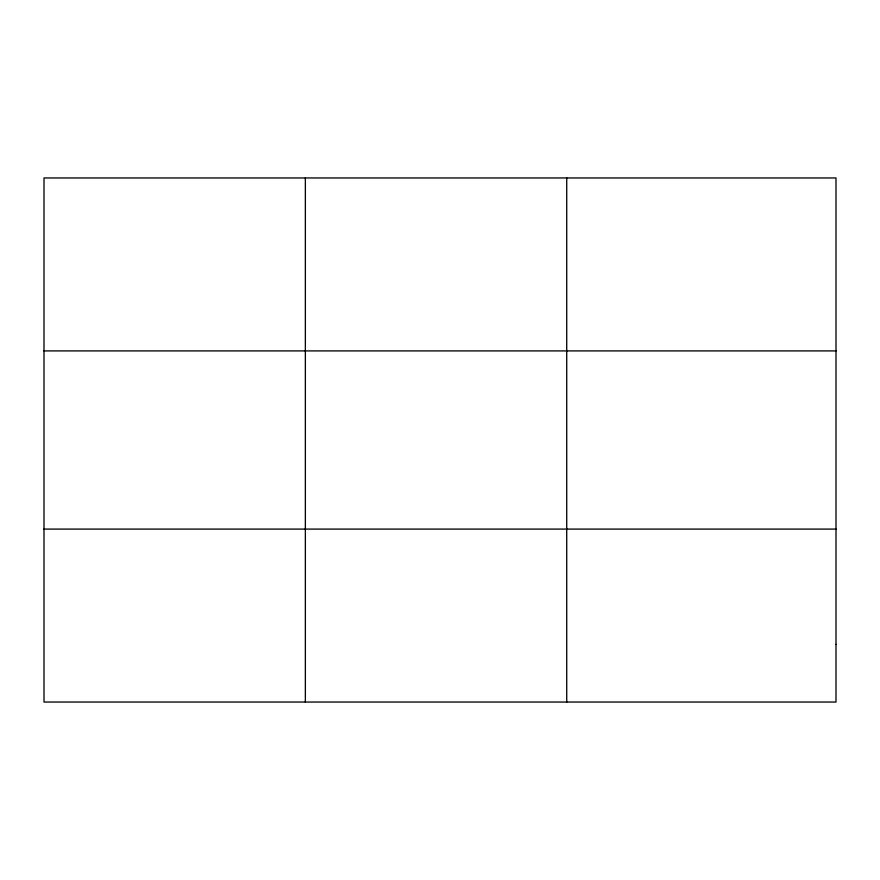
<?xml version="1.0" encoding="UTF-8"?>
<svg xmlns="http://www.w3.org/2000/svg" width="880" height="880" viewBox="0 0 880 880"><rect width="100%" height="100%" fill="white"/><g stroke="black" fill="none" stroke-linecap="round" stroke-linejoin="round"><path stroke-width="1.32" d="M305.36 177.958L305.36 702.042M566.72 177.958L566.72 702.042M44 350.911L836 350.911M44 529.089L836 529.089M836 644.391L836 702.042L44 702.042L44 177.958L836 177.958L836 644.391"/></g></svg>
